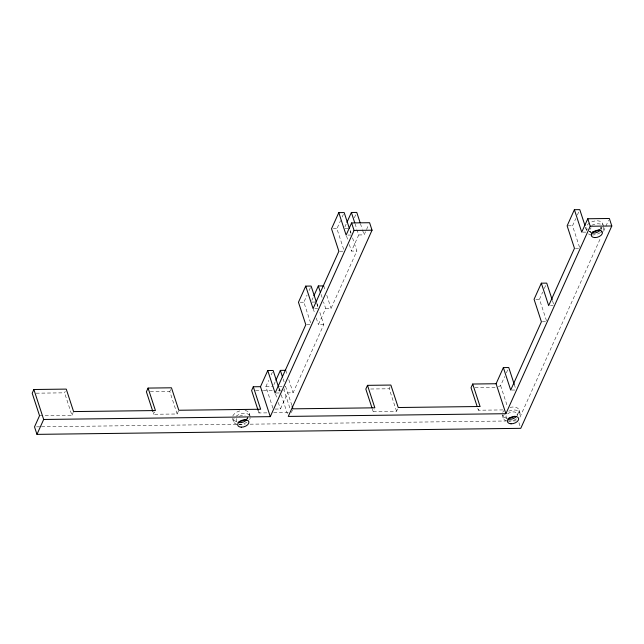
<?xml version="1.0" encoding="UTF-8"?>
<svg xmlns="http://www.w3.org/2000/svg" width="644" height="644" viewBox="0 0 644 644"><rect width="100%" height="100%" fill="white"/><g stroke="black" fill="none" stroke-linecap="round" stroke-linejoin="round"><path stroke-width="0.48" stroke-dasharray="3.22 2.42" d="M39.542 415.702L71.919 415.3L64.577 392.832L65.245 391.335M71.919 415.3L73.593 411.58M178.469 411.009L177.132 413.987L153.755 414.277L154.753 412.047M177.132 413.987L169.791 391.512L170.789 389.282M272.927 408.151L265.883 386.609L268.709 380.338M271.124 374.953L272.34 372.264M310.593 322.797L303.863 302.197L307.083 295.024M309.104 290.541L310.714 286.95M343.654 249.309L336.917 228.709L340.547 220.642M342.165 217.052L343.373 214.363M266.809 412.868L258.969 412.965L259.967 410.735M273.885 384.726L275.495 381.143M311.865 300.313L313.073 297.625M344.918 226.825L346.126 224.136M354.345 217.793L355.963 214.211M289.808 407.877L283.996 390.087L285.67 386.368M275.028 409.061L280.422 408.996L287.683 392.856L293.076 392.792L323.795 324.512L319.207 310.464M323.795 324.512L318.402 324.576L325.663 308.436L323.521 301.883M352.566 237.918L356.857 251.023L351.455 251.096L358.716 234.955L357.187 230.27M325.663 308.436L331.056 308.371L356.857 251.023M358.716 234.955L364.11 234.891L368.811 224.45M291.338 412.562L292.682 409.584M397.557 409.012L396.551 411.25L373.174 411.54L374.172 409.31M396.551 411.25L389.209 388.775L390.208 386.545M502.884 409.922L478.387 410.228L480.062 406.501M498.376 386.794A8.758 5.136 -18.1 0 1 500.613 385.627L504.719 376.499M506.329 372.916L507.947 369.326M546.506 320.793L539.463 299.251L542.691 292.078M544.309 288.496L545.919 284.906M579.56 247.304L572.524 225.77L575.752 218.598M577.362 215.007L578.98 211.425M519.966 417.175L600.289 238.626M603.581 231.309L608.532 220.32M333.318 228.757L336.917 228.709M345.015 228.612L349.507 228.556M568.024 225.827L572.524 225.77M347.929 235.092L350.626 235.052M582.635 232.162L586.233 232.114M339.766 251.241L343.365 251.192M575.374 248.302L579.866 248.246M300.265 302.237L303.863 302.197M311.954 302.092L316.454 302.036L317.983 306.721M535.872 299.299L539.463 299.251M314.868 308.573L317.564 308.54M550.475 305.634L553.172 305.602M306.713 324.721L310.303 324.681M542.312 321.783L545.911 321.742M265.883 386.609L273.08 386.521M279.375 386.44L282.072 386.408M36.12 393.186L64.577 392.832M150.302 391.761L169.791 391.512M255.547 390.441L262.414 390.361M263.388 390.344L273.201 390.224M278.103 390.159L283.996 390.087M370.694 389.008L389.209 388.775M474.958 387.704L495.534 387.447M275.994 393.001L279.593 392.961M511.602 390.063L516.094 390.006M273.676 412.78L290.355 412.579M36.523 426.851L40.532 426.803M41.538 426.787L245.09 424.251M250.105 424.187L506.256 420.991M507.263 420.975L516.311 420.862M602.752 223.814L603.484 226.06M600.941 227.662L601.528 229.465M590.371 232.878L589.783 231.083A5.836 3.421 -18.1 0 0 590.806 232.412M585.597 227.421L586.99 231.937M552.544 300.909L553.768 304.652M514.258 384.388L515.482 388.131M518.984 410.027L519.958 413.029M517.172 413.883L517.76 415.678M518.935 422.714L520.159 426.457M500.613 385.627L507.343 406.227M502.24 415.155L503.222 418.149M477.776 408.352L478.387 410.228M360.439 223.653L362.274 229.272M362.58 230.206L364.11 234.891M355.045 223.718L356.881 229.336M350.119 230.423L351.036 233.233M350.296 231.301L350.916 233.168M346.561 236.115L347.784 239.858M349.314 244.535L351.455 251.096M372.256 408.731L373.174 411.54M323.707 285.896L325.244 290.581M326.774 295.266L331.056 308.371M321.066 294.397L322.29 298.14M316.937 303.847L317.854 306.657M313.193 308.661L314.731 313.338M316.26 318.023L318.402 324.576M285.735 370.316L287.264 375.001M288.794 379.678L293.076 392.792M283.094 378.809L284.318 382.56M285.542 386.303L291.788 405.092M279.085 388.332L280.003 391.133M281.227 394.885L287.353 413.609M278.957 388.268L280.18 392.011M275.527 394.015L277.057 398.692M278.28 402.444L280.422 408.996M258.043 410.156L258.969 412.965M249.204 413.4L250.178 416.394M247.393 417.248L247.98 419.043M233.442 421.514L232.46 418.519A8.758 5.136 -18.1 0 0 236.589 421.426M153.143 412.41L153.755 414.277M603.726 226.809A8.758 5.136 -18.1 0 1 603.09 229.948M600.385 232.605A8.758 5.136 -18.1 0 1 592.697 234.955M590.379 234.698A8.758 5.136 -18.1 0 1 588.536 233.925M587.312 229.369A8.758 5.136 -18.1 0 1 587.626 228.797M591.78 225.303A8.758 5.136 -18.1 0 1 601.641 224.506M586.7 230.206A8.758 5.136 -18.1 0 1 592.657 221.536A8.758 5.136 -18.1 0 1 602.848 224.756M602.108 226.946A8.758 5.136 -18.1 0 1 600.683 228.612M590.91 231.937A8.758 5.136 -18.1 0 1 589.397 231.695M600.683 227.091A5.836 3.421 -18.1 0 1 600.723 229.377M590.001 229.369A5.836 3.421 -18.1 0 1 591.16 227.879M250.226 417.859A8.758 5.136 -18.1 0 1 249.542 419.526M246.837 422.19A8.758 5.136 -18.1 0 1 239.141 424.541M236.831 424.275A8.758 5.136 -18.1 0 1 234.078 418.383M236.123 416.201A8.758 5.136 -18.1 0 1 249.8 415.533M245.074 410.486A8.758 5.136 -18.1 0 1 249.099 415.404M247.69 417.658A8.758 5.136 -18.1 0 1 246.523 418.713M232.79 415.952A8.758 5.136 -18.1 0 1 241.049 410.606M247.457 417.876A5.836 3.421 -18.1 0 1 247.328 418.584M236.686 421.506A5.836 3.421 -18.1 0 1 236.654 418.576M239.423 416.241A5.836 3.421 -18.1 0 1 245.131 415.404M508.76 411.17A8.758 5.136 -18.1 0 1 517.824 410.703A8.758 5.136 -18.1 0 1 519.322 416.161M516.609 418.825A8.758 5.136 -18.1 0 1 508.921 421.176M506.611 420.91A8.758 5.136 -18.1 0 1 504.252 414.446M510.04 407.419A8.758 5.136 -18.1 0 1 518.412 408.9A8.758 5.136 -18.1 0 1 516.303 415.348M507.142 418.149A8.758 5.136 -18.1 0 1 502.143 414.583M502.731 412.273A8.758 5.136 -18.1 0 1 504.099 410.542M507.037 418.624A5.836 3.421 -18.1 0 1 510.426 412.369A5.836 3.421 -18.1 0 1 517.1 415.219"/><path stroke-width="0.97" d="M278.651 387.326L273.145 370.477L267.751 370.542L260.49 386.682L253.293 386.77L260.643 409.246L178.807 410.26L171.465 387.793L148.08 388.082L155.429 410.558L73.593 411.58L66.252 389.105L33.874 389.507L32.2 393.234L39.542 415.702L34.518 426.875L36.966 434.37L520.771 428.332L611.8 225.98L609.353 218.485L587.771 218.759L581.733 232.17L574.392 209.694L579.785 209.63L584.985 225.553M36.966 434.37L43.671 419.469L33.874 389.507M148.08 388.082L146.405 391.81L152.829 411.468M253.293 386.77L251.619 390.497L258.043 410.156M316.325 301.972L311.124 286.057L305.723 286.121L298.462 302.261L305.811 324.737L275.093 393.017L267.751 370.542M349.378 228.491L344.178 212.568L338.784 212.641L331.523 228.773L338.865 251.249L313.073 308.597L305.723 286.121M275.906 380.25L280.341 370.381L285.735 370.316M313.878 295.829L318.313 285.968L323.707 285.896M346.939 222.341L351.374 212.48L356.768 212.415L360.133 222.711M587.771 218.759L590.218 226.245L505.886 413.706L288.271 416.418L372.039 230.206L369.592 222.711L351.608 222.937L346.126 235.108L338.784 212.641M43.671 419.469L270.279 416.644L354.055 230.431L351.608 222.937M514.258 384.388L508.752 367.531L503.358 367.603L496.097 383.735L472.712 384.033L480.062 406.501L398.225 407.523L390.884 385.056L367.499 385.345L365.824 389.065L371.95 407.797M472.712 384.033L471.038 387.752L477.156 406.485M552.238 299.967L546.724 283.118L541.33 283.183L534.069 299.323L541.419 321.799L510.7 390.071L503.358 367.603M574.392 209.694L567.131 225.835L574.472 248.31L548.68 305.659L541.33 283.183M590.218 226.245L611.8 225.98M354.055 230.431L372.039 230.206M496.097 383.735L505.886 413.706M351.374 212.48L354.739 222.784M367.499 385.345L374.848 407.821L293.012 408.835L292.094 406.026M318.313 285.968L320.454 292.521M280.341 370.381L282.483 376.941M260.49 386.682L270.279 416.644M601.665 231.615A8.758 5.136 -18.1 0 1 601.053 232.13M591.892 234.931A8.758 5.136 -18.1 0 1 591.111 234.843M599.403 229.61A8.758 5.136 -18.1 0 1 592.536 231.937M600.248 230.133A5.836 3.421 -18.1 0 1 591.586 232.782M245.147 419.63A8.758 5.136 -18.1 0 1 238.98 421.514M246.7 419.711A5.836 3.421 -18.1 0 1 238.038 422.367M514.926 416.266A8.758 5.136 -18.1 0 1 508.76 418.149M516.48 416.346A5.836 3.421 -18.1 0 1 507.818 419.002M511.03 423.8A5.836 3.421 -18.1 0 0 518.637 418.375A5.836 3.421 -18.1 0 0 509.501 418.069A5.836 3.421 -18.1 0 0 511.03 423.8M594.806 237.588A5.836 3.421 -18.1 0 0 602.406 232.162A5.836 3.421 -18.1 0 0 593.277 231.856A5.836 3.421 -18.1 0 0 594.806 237.588M241.258 427.173A5.836 3.421 -18.1 0 0 248.858 421.74A5.836 3.421 -18.1 0 0 239.721 421.434A5.836 3.421 -18.1 0 0 241.258 427.173"/></g></svg>
